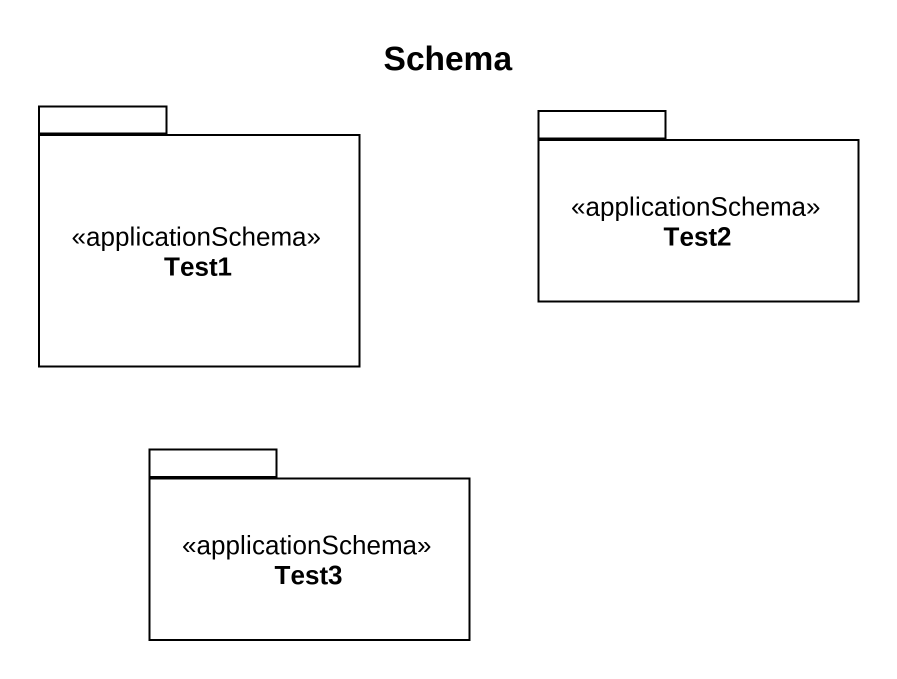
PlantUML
@startuml
title Schema
package Test1 <<applicationSchema>> {
}
package Test2 <<applicationSchema>> {
}
package Test3 <<applicationSchema>> {
}
@enduml
